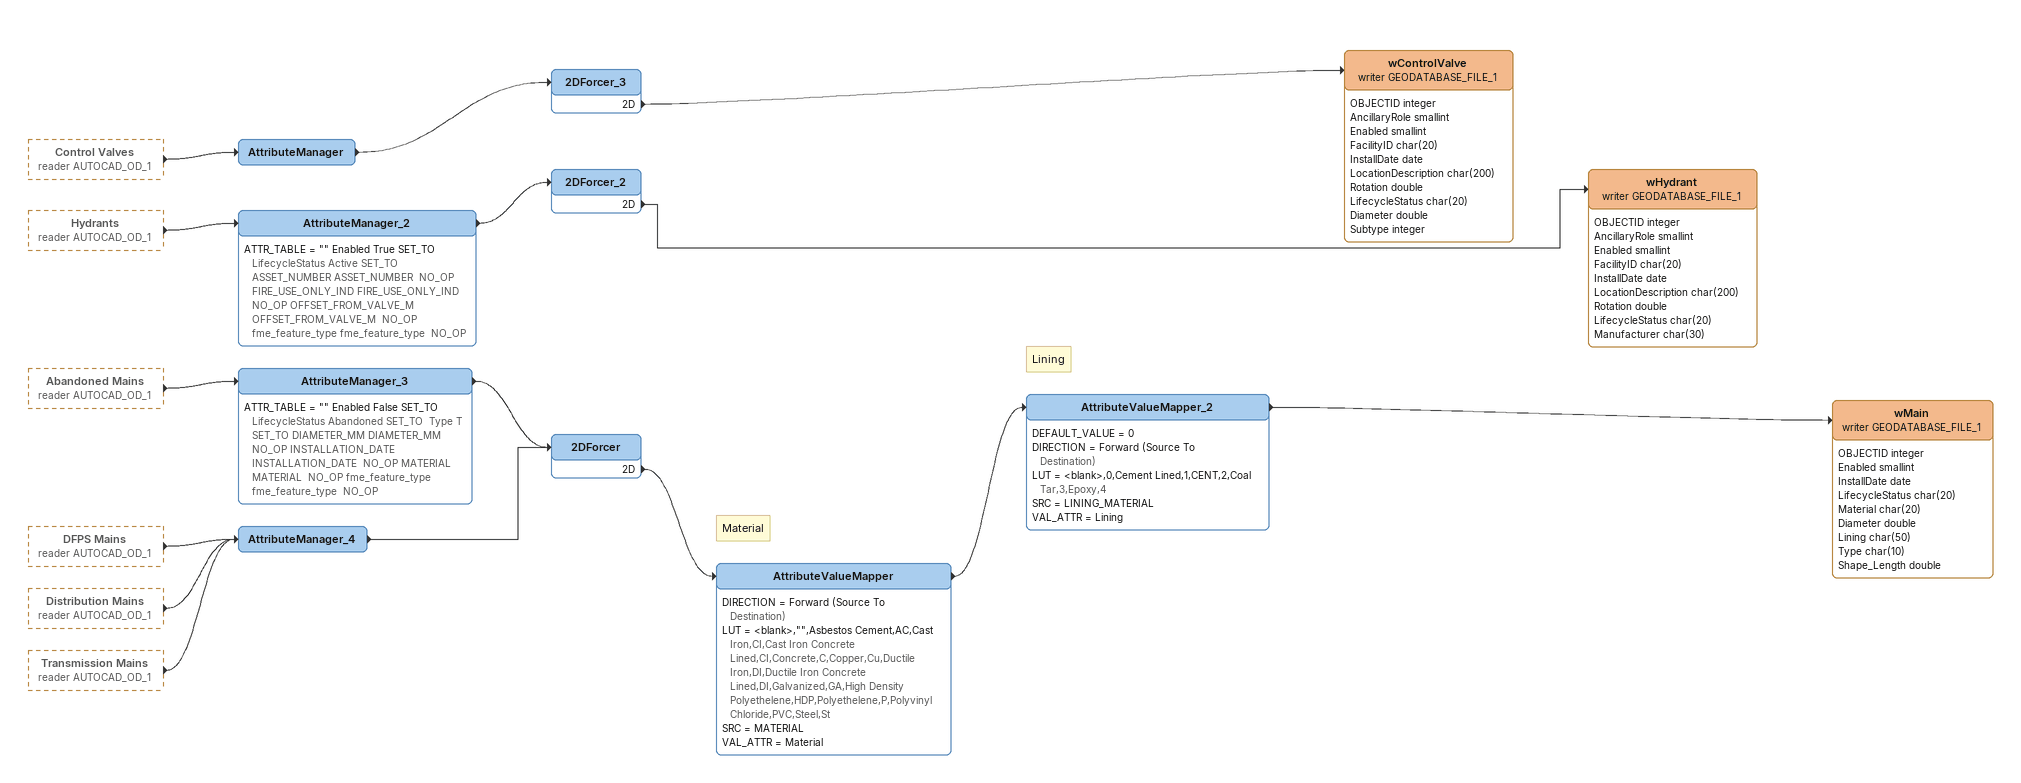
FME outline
Control Valves (reader AUTOCAD_OD_1) [outside]
    -> AttributeManager
Hydrants (reader AUTOCAD_OD_1) [outside]
    -> AttributeManager_2
Abandoned Mains (reader AUTOCAD_OD_1) [outside]
    -> AttributeManager_3
DFPS Mains (reader AUTOCAD_OD_1) [outside]
    -> AttributeManager_4
Distribution Mains (reader AUTOCAD_OD_1) [outside]
    -> AttributeManager_4
Transmission Mains (reader AUTOCAD_OD_1) [outside]
    -> AttributeManager_4
AttributeManager
    -> 2DForcer_3
2DForcer_3
    2D -> wControlValve (writer GEODATABASE_FILE_1)
wControlValve (writer GEODATABASE_FILE_1)
    attributes: OBJECTID integer, AncillaryRole smallint, Enabled smallint, FacilityID char(20), InstallDate date, LocationDescription char(200), Rotation double, LifecycleStatus char(20), Diameter double, Subtype integer
AttributeManager_2
    ATTR_TABLE = "" Enabled True SET_TO  LifecycleStatus Active SET_TO ASSET_NUMBER ASSET_NUMBER  NO_OP FIRE_USE_ONLY_IND FIRE_USE_ONLY_IND  NO_OP OFFSET_FROM_VALVE_M OFFSET_FROM_VALVE_M  NO_OP fme_feature_type fme_feature_type  NO_OP
    -> 2DForcer_2
2DForcer_2
    2D -> wHydrant (writer GEODATABASE_FILE_1)
wHydrant (writer GEODATABASE_FILE_1)
    attributes: OBJECTID integer, AncillaryRole smallint, Enabled smallint, FacilityID char(20), InstallDate date, LocationDescription char(200), Rotation double, LifecycleStatus char(20), Manufacturer char(30)
AttributeManager_3
    ATTR_TABLE = "" Enabled False SET_TO  LifecycleStatus Abandoned SET_TO  Type T SET_TO DIAMETER_MM DIAMETER_MM  NO_OP INSTALLATION_DATE INSTALLATION_DATE  NO_OP MATERIAL MATERIAL  NO_OP fme_feature_type fme_feature_type  NO_OP
    -> 2DForcer
AttributeManager_4
    -> 2DForcer
2DForcer
    2D -> AttributeValueMapper
Note: Material
AttributeValueMapper
    DIRECTION = Forward (Source To Destination)
    LUT = <blank>,"",Asbestos Cement,AC,Cast Iron,CI,Cast Iron Concrete Lined,CI,Concrete,C,Copper,Cu,Ductile Iron,DI,Ductile Iron Concrete Lined,DI,Galvanized,GA,High Density Polyethelene,HDP,Polyethelene,P,Polyvinyl Chloride,PVC,Steel,St
    SRC = MATERIAL
    VAL_ATTR = Material
    -> AttributeValueMapper_2
Note: Lining
AttributeValueMapper_2
    DEFAULT_VALUE = 0
    DIRECTION = Forward (Source To Destination)
    LUT = <blank>,0,Cement Lined,1,CENT,2,Coal Tar,3,Epoxy,4
    SRC = LINING_MATERIAL
    VAL_ATTR = Lining
    -> wMain (writer GEODATABASE_FILE_1)
wMain (writer GEODATABASE_FILE_1)
    attributes: OBJECTID integer, Enabled smallint, InstallDate date, LifecycleStatus char(20), Material char(20), Diameter double, Lining char(50), Type char(10), Shape_Length double
